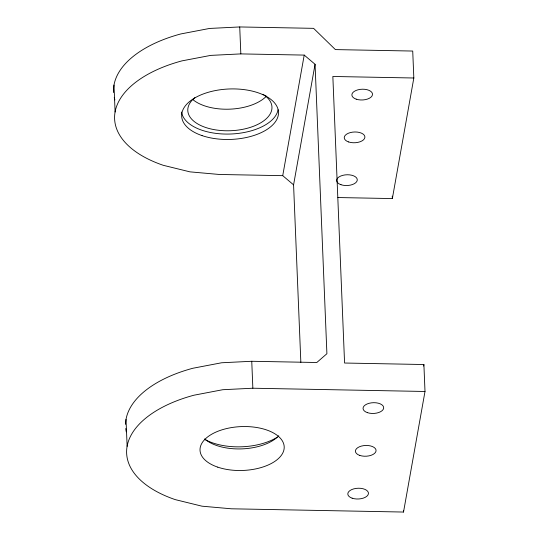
<?xml version="1.0" encoding="UTF-8"?>
<svg xmlns="http://www.w3.org/2000/svg" width="539" height="539" viewBox="0 0 539 539"><rect width="100%" height="100%" fill="white"/><g stroke="black" fill="none" stroke-linecap="round" stroke-linejoin="round"><path stroke-width="0.81" d="M282.732 175.667L304.212 55.093L240.832 53.9L210.702 55.389L181.899 60.887A115.562 60.193 -2.3 0 0 163.297 165.311L189.957 171.853L219.353 174.474L282.732 175.667L293.58 184.85L300.85 362.39M293.58 184.85L315.059 64.276L304.212 55.093M337.886 197.543L392.352 198.574L413.831 78L412.726 51.05L335.399 49.595L313.583 28.345L239.727 26.95L209.604 28.439L180.794 33.944A115.562 60.193 -2.3 0 0 113.554 92.54M423.627 366.048L423.897 364.526L344.576 363.03L332.846 76.471L413.831 78M425.001 391.476L252.858 388.221L222.728 389.717L193.925 395.215A115.562 60.193 -2.3 0 0 175.323 499.64L201.984 506.182L231.379 508.796L403.522 512.05L425.001 391.476L423.897 364.526M315.059 64.276L326.903 353.719L316.797 362.504L251.753 361.278L221.623 362.767L192.821 368.265A115.562 60.193 -2.3 0 0 125.533 424.361M392.251 196.122L392.352 198.574M403.455 510.42L403.522 512.05M239.727 26.95L240.832 53.9M251.753 361.278L252.858 388.221M113.998 85.068L115.103 112.011M126.025 419.389L127.13 446.339M114.888 99.937A115.562 60.193 -2.3 0 1 114.248 97.498M263.039 94.285A42.123 21.944 -2.3 0 1 259.178 123.687A42.123 21.944 -2.3 0 1 202.933 126.47A42.123 21.944 -2.3 0 1 194.842 97.667M266.502 96.083A42.123 21.944 -2.3 0 1 230.577 109.127A42.123 21.944 -2.3 0 1 193.023 99.728M278.744 435.802A42.123 21.944 -2.3 0 1 242.206 448.872A42.123 21.944 -2.3 0 1 204.645 438.908M126.274 431.827A115.562 60.193 -2.3 0 1 125.722 428.525M277.154 437.291A48.443 25.232 -2.3 0 1 205.056 439.548M278.077 109.707A48.443 25.232 -2.3 0 1 229.331 134.056A48.443 25.232 -2.3 0 1 181.576 112.018M348.605 141.946A10.335 5.383 -2.3 0 0 364.863 137.566A10.335 5.383 -2.3 0 0 350.269 132.601A10.335 5.383 -2.3 0 0 348.605 141.946M356.225 99.169A10.335 5.383 -2.3 0 0 372.483 94.79A10.335 5.383 -2.3 0 0 357.889 89.831A10.335 5.383 -2.3 0 0 356.225 99.169M367.396 412.645A10.335 5.383 -2.3 0 0 383.653 408.266A10.335 5.383 -2.3 0 0 369.06 403.307A10.335 5.383 -2.3 0 0 367.396 412.645M340.985 184.715A10.335 5.383 -2.3 0 0 357.242 180.336A10.335 5.383 -2.3 0 0 342.649 175.377A10.335 5.383 -2.3 0 0 340.985 184.715M359.776 455.421A10.335 5.383 -2.3 0 0 376.033 451.042A10.335 5.383 -2.3 0 0 361.44 446.076A10.335 5.383 -2.3 0 0 359.776 455.421M352.156 498.191A10.335 5.383 -2.3 0 0 368.413 493.812A10.335 5.383 -2.3 0 0 353.82 488.853A10.335 5.383 -2.3 0 0 352.156 498.191M217.769 467.151A42.123 21.944 -2.3 0 0 284.033 449.304A42.123 21.944 -2.3 0 0 224.547 429.084A42.123 21.944 -2.3 0 0 217.769 467.151M202.091 135.619A48.443 25.232 -2.3 0 0 278.299 115.097A48.443 25.232 -2.3 0 0 209.887 91.839A48.443 25.232 -2.3 0 0 202.091 135.619"/></g></svg>
